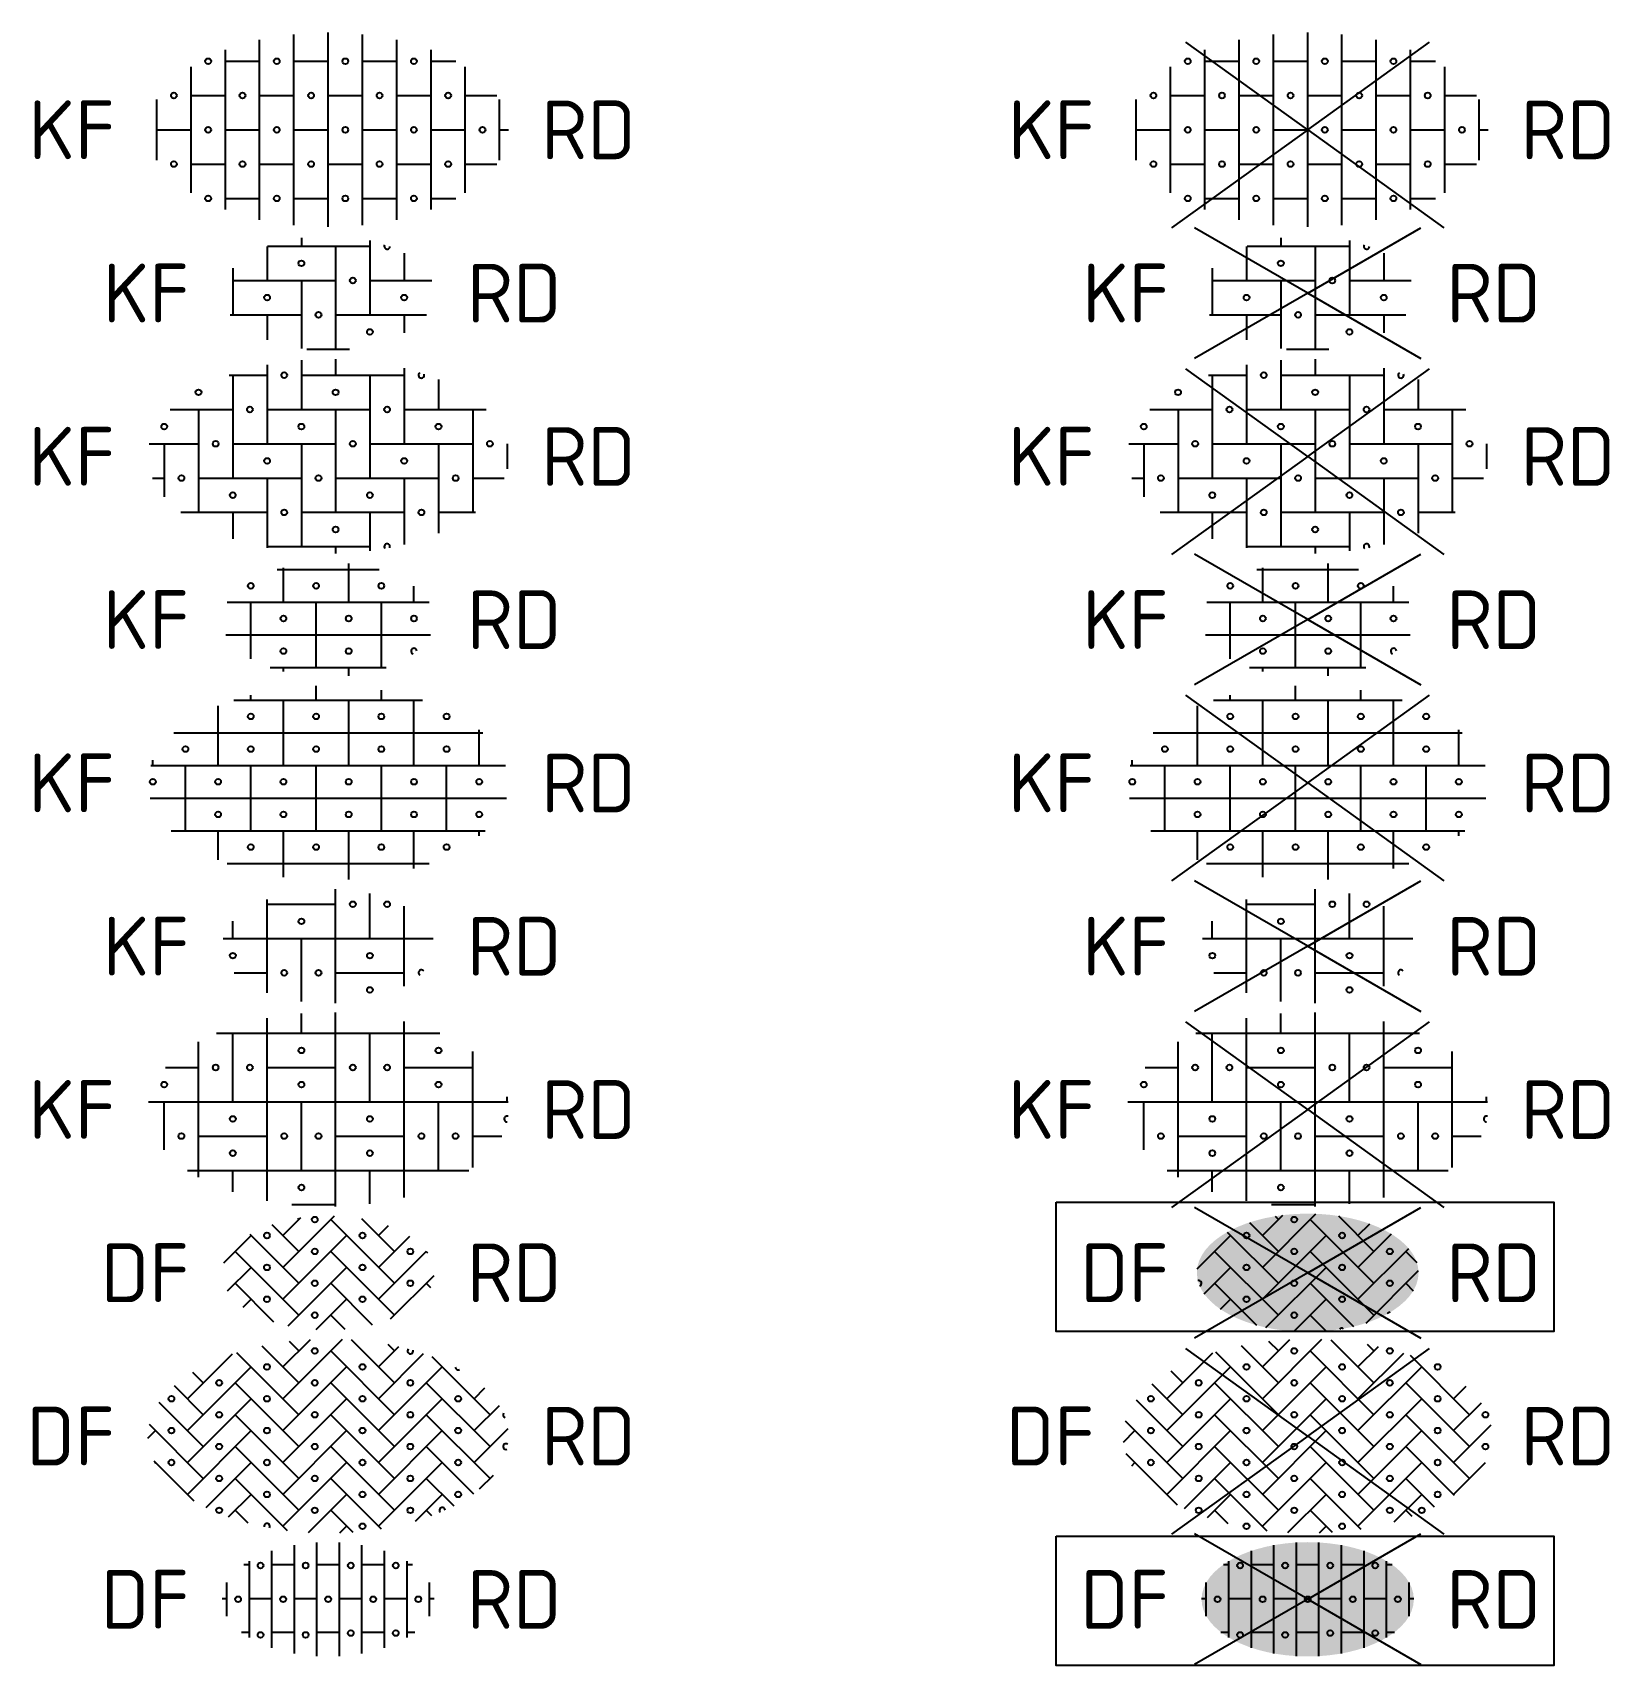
# Model space of a CAD drawing. Header units: metres. Extents: x -77 to 448, y 4806 to 5239.
# Drawn here: x -36.61 to -26.95, y 5019.59 to 5029.59 of the extents above; entities that cross this region are included whole.
import ezdxf
from ezdxf.enums import TextEntityAlignment as Align

# ---------------------------------------------------------------- set-up
doc = ezdxf.new("R2010")
doc.units = ezdxf.units.M
doc.layers.add('V-WE-VH-OPENVERHARDING_STRAATBAKSTEEN-S', color=90, linetype='Continuous', lineweight=25)
doc.styles.add('NLCS-ISO', font='NLCS-ISO.ttf')

# ---------------------------------------------------------------- blocks, each defined once
blk = doc.blocks.new('SVH-SBS_DIKFORMAAT_HALFST_KL-SO')
for p, q in [((-1.035, -1.659), (-1.035, 1.659)), ((-0.345, -1.74), (-0.345, 1.74)), ((0.345, -1.74), (0.345, 1.74)), ((1.035, -1.659), (1.035, 1.659)), ((-2.582, 1.063), (-2.415, 1.063)), ((-2.415, -1.171), (-2.415, 1.171)), ((-1.725, -1.483), (-1.725, 1.483)), ((-1.725, 1.063), (-1.035, 1.063)), ((-0.345, 1.063), (0.345, 1.063)), ((1.035, 1.063), (1.725, 1.063)), ((1.725, -1.483), (1.725, 1.483)), ((2.415, -1.171), (2.415, 1.171)), ((2.415, 1.063), (2.582, 1.063)), ((-3.105, -0.517), (-3.105, 0.517)), ((3.105, -0.517), (3.105, 0.517)), ((-3.25, 0.028), (-3.105, 0.028)), ((-2.415, 0.028), (-1.725, 0.028)), ((-1.035, 0.028), (-0.345, 0.028)), ((0.345, 0.028), (1.035, 0.028)), ((1.725, 0.028), (2.415, 0.028)), ((3.105, 0.028), (3.25, 0.028)), ((-2.658, -1.007), (-2.415, -1.007)), ((-1.725, -1.007), (-1.035, -1.007)), ((-0.345, -1.007), (0.345, -1.007)), ((1.035, -1.007), (1.725, -1.007)), ((2.415, -1.007), (2.658, -1.007))]:
    blk.add_line(p, q)
for centre in [(-2.07, 1.035), (-0.69, 1.035), (0.69, 1.035), (2.07, 1.035), (-2.76, 0), (-1.38, 0), (0, 0), (1.38, 0), (2.76, 0), (0.69, -1.035), (2.07, -1.035), (-2.07, -1.091), (-0.69, -1.091)]:
    blk.add_circle(centre, 0.0881)
at = {"style": 'NLCS-ISO'}
blk.add_attdef('FORMAAT', text='', height=1.8, dxfattribs=at).set_placement((-4.25, 0), align=Align.MIDDLE_RIGHT)
blk.add_attdef('KLEUR', text='', height=1.8, dxfattribs=at).set_placement((4.25, 0), align=Align.MIDDLE_LEFT)
at = {"style": 'NLCS-ISO', "flags": 1}
blk.add_attdef('FUNCTIE', text='', height=1.8, dxfattribs=at).set_placement((0, -2.75), align=Align.TOP_CENTER)
blk = doc.blocks.new('SVH-SBS_DIKFORMAAT_KEPER-SO')
for p, q in [((-4.314, 1.141), (-2.935, 2.521)), ((-2.808, 2.562), (-0.899, 0.653)), ((-2.036, 2.766), (-0.899, 1.629)), ((-1.387, 1.141), (0.438, 2.966)), ((-1.387, 2.117), (-0.543, 2.961)), ((-1.199, 2.904), (-0.899, 2.605)), ((0.077, 2.605), (2.028, 0.653)), ((0.706, 2.951), (2.028, 1.629)), ((1.54, 2.117), (2.162, 2.738)), ((1.54, 1.141), (2.924, 2.524)), ((1.825, 2.808), (2.028, 2.605)), ((-4.314, 0.165), (-2.363, 2.117)), ((-1.387, 0.165), (0.565, 2.117)), ((1.54, 0.165), (3.492, 2.117)), ((3.173, 2.435), (4.956, 0.653)), ((-4.72, 1.546), (-3.827, 0.653)), ((-4.157, 1.959), (-3.827, 1.629)), ((-2.851, 1.629), (-0.899, -0.323)), ((0.077, 1.629), (2.028, -0.323)), ((3.004, 1.629), (4.956, -0.323)), ((-5.182, 1.032), (-3.827, -0.323)), ((-4.314, -0.811), (-2.363, 1.141)), ((-1.387, -0.811), (0.565, 1.141)), ((1.54, -0.811), (3.492, 1.141)), ((4.468, 1.141), (4.8, 1.473)), ((-2.851, 0.653), (-0.899, -1.299)), ((0.077, 0.653), (2.028, -1.299)), ((3.004, 0.653), (4.956, -1.299)), ((4.468, 0.165), (5.242, 0.939)), ((-5.524, -0.068), (-5.29, 0.165)), ((-5.485, 0.359), (-3.827, -1.299)), ((-4.314, -1.787), (-2.363, 0.165)), ((-1.387, -1.787), (0.565, 0.165)), ((1.54, -1.787), (3.492, 0.165)), ((4.468, -0.811), (5.508, 0.23)), ((-2.851, -0.323), (-0.899, -2.275)), ((0.077, -0.323), (2.028, -2.275)), ((3.004, -0.323), (4.447, -1.766)), ((-5.342, -0.759), (-4.117, -1.984)), ((-5.307, -0.828), (-5.29, -0.811)), ((-3.741, -2.189), (-2.363, -0.811)), ((-1.387, -2.762), (0.565, -0.811)), ((1.54, -2.762), (3.492, -0.811)), ((-2.851, -1.299), (-1.252, -2.898)), ((0.077, -1.299), (1.622, -2.844)), ((3.004, -1.299), (3.843, -2.137)), ((4.636, -1.618), (5.061, -1.194)), ((-3.055, -2.479), (-2.363, -1.787)), ((-0.606, -2.957), (0.565, -1.787)), ((2.676, -2.603), (3.492, -1.787)), ((-2.851, -2.275), (-2.462, -2.663)), ((0.077, -2.275), (0.75, -2.947)), ((3.004, -2.275), (3.167, -2.438)), ((0.358, -2.969), (0.565, -2.762))]:
    blk.add_line(p, q)
for centre in [(-0.411, 2.605), (-1.875, 2.117), (1.052, 2.117), (1.052, 2.117), (-3.339, 1.629), (-0.411, 1.629), (2.516, 1.629), (-4.802, 1.141), (-1.875, 1.141), (1.052, 1.141), (1.052, 1.141), (3.98, 1.141), (-3.339, 0.653), (-0.411, 0.653), (2.516, 0.653), (-4.802, 0.165), (-1.875, 0.165), (1.052, 0.165), (3.98, 0.165), (-3.339, -0.323), (-0.411, -0.323), (2.516, -0.323), (-4.802, -0.811), (-1.875, -0.811), (1.052, -0.811), (3.98, -0.811), (-3.339, -1.299), (-0.411, -1.299), (2.516, -1.299), (-1.875, -1.787), (1.052, -1.787), (3.98, -1.787), (-3.339, -2.275), (-0.411, -2.275), (2.516, -2.275), (1.052, -2.762)]:
    blk.add_circle(centre, 0.0881)
for centre, start, end in [((2.516, 2.605), 135.9864, 13.0433), ((3.98, 2.117), 183.2602, 298.872), ((5.444, 0.653), 147.1678, 256.9384), ((5.444, -0.323), 46.7286, 289.6844), ((3.492, -2.275), 5.4868, 222.1696), ((-1.875, -2.762), 325.5548, 192.3693)]:
    blk.add_arc(centre, 0.0881, start, end)
at = {"style": 'NLCS-ISO'}
blk.add_attdef('FORMAAT', text='', height=1.8, dxfattribs=at).set_placement((-6.525, 0), align=Align.MIDDLE_RIGHT)
blk.add_attdef('KLEUR', text='', height=1.8, dxfattribs=at).set_placement((6.525, 0), align=Align.MIDDLE_LEFT)
at = {"style": 'NLCS-ISO', "flags": 1}
blk.add_attdef('FUNCTIE', text='', height=1.8, dxfattribs=at).set_placement((0, -3.975), align=Align.TOP_CENTER)
blk = doc.blocks.new('SVH-SBS_DIKFORMAAT_KEPER_KL-SO')
for p, q in [((-1.387, 0.165), (0.195, 1.747)), ((-1.387, 1.141), (-0.837, 1.691)), ((-0.945, 1.674), (-0.899, 1.629)), ((0.077, 1.629), (2.028, -0.323)), ((1.02, 1.662), (2.028, 0.653)), ((-3.201, 0.303), (-2.363, 1.141)), ((-2.401, 1.179), (-0.899, -0.323)), ((-1.728, 1.482), (-0.899, 0.653)), ((-1.387, -0.811), (0.565, 1.141)), ((1.54, 1.141), (1.842, 1.442)), ((1.54, 0.165), (2.496, 1.121)), ((-2.851, 0.653), (-0.899, -1.299)), ((0.077, 0.653), (2.028, -1.299)), ((1.54, -0.811), (3.011, 0.659)), ((3.004, 0.653), (3.044, 0.613)), ((-3.082, -0.555), (-2.363, 0.165)), ((-1.222, -1.622), (0.565, 0.165)), ((-2.851, -0.323), (-1.673, -1.5)), ((0.077, -0.323), (1.347, -1.593)), ((1.912, -1.415), (3.247, -0.08)), ((3.004, -0.323), (3.138, -0.456)), ((-2.601, -1.049), (-2.363, -0.811)), ((-0.364, -1.739), (0.565, -0.811)), ((0.077, -1.299), (0.507, -1.729))]:
    blk.add_line(p, q)
for centre in [(-0.411, 1.629), (-1.875, 1.141), (1.052, 1.141), (1.052, 1.141), (-0.411, 0.653), (2.516, 0.653), (-1.875, 0.165), (1.052, 0.165), (-0.411, -0.323), (2.516, -0.323), (-1.875, -0.811), (1.052, -0.811), (-0.411, -1.299)]:
    blk.add_circle(centre, 0.0881)
at = {"style": 'NLCS-ISO'}
blk.add_attdef('FORMAAT', text='', height=1.8, dxfattribs=at).set_placement((-4.25, 0), align=Align.MIDDLE_RIGHT)
blk.add_attdef('KLEUR', text='', height=1.8, dxfattribs=at).set_placement((4.25, 0), align=Align.MIDDLE_LEFT)
at = {"style": 'NLCS-ISO', "flags": 1}
blk.add_attdef('FUNCTIE', text='', height=1.8, dxfattribs=at).set_placement((0, -2.75), align=Align.TOP_CENTER)
blk = doc.blocks.new('SVH-SBS_KEIFORMAAT_BLOK-SO')
for p, q in [((-1.872, -2.799), (-1.872, 2.799)), ((-0.822, 2.336), (-0.822, 2.942)), ((0.228, -2.972), (0.228, 2.972)), ((2.328, -2.698), (2.328, 2.698)), ((-3.972, -2.068), (-3.972, 2.068)), ((-3.422, 2.336), (3.422, 2.336)), ((-2.922, 0.236), (-2.922, 2.336)), ((1.278, 0.236), (1.278, 2.336)), ((3.378, 2.336), (3.378, 2.354)), ((4.428, -1.779), (4.428, 1.779)), ((-4.983, 1.286), (-3.972, 1.286)), ((-1.872, 1.286), (0.228, 1.286)), ((2.328, 1.286), (4.428, 1.286)), ((-5.508, 0.236), (5.508, 0.236)), ((-5.022, -1.241), (-5.022, 0.236)), ((-0.822, -1.864), (-0.822, 0.236)), ((3.378, -1.864), (3.378, 0.236)), ((5.478, 0.236), (5.478, 0.386)), ((-3.972, -0.814), (-1.872, -0.814)), ((0.228, -0.814), (2.328, -0.814)), ((4.428, -0.814), (5.314, -0.814)), ((-4.305, -1.864), (4.305, -1.864)), ((-2.922, -2.525), (-2.922, -1.864)), ((1.278, -2.894), (1.278, -1.864)), ((-1.109, -2.914), (0.228, -2.914))]:
    blk.add_line(p, q)
for centre in [(-0.821, 1.81), (3.379, 1.81), (-3.446, 1.285), (-2.397, 1.285), (0.754, 1.285), (1.803, 1.285), (-5.021, 0.761), (-0.821, 0.761), (3.379, 0.761), (-2.921, -0.29), (1.279, -0.29), (-4.497, -0.815), (-1.346, -0.815), (-0.297, -0.815), (2.854, -0.815), (3.903, -0.815), (-2.921, -1.339), (1.279, -1.339), (-0.821, -2.39)]:
    blk.add_circle(centre, 0.0881)
blk.add_arc((5.479, -0.29), 0.0881, 68.5292, 270.6534)
at = {"style": 'NLCS-ISO'}
blk.add_attdef('FORMAAT', text='', height=1.8, dxfattribs=at).set_placement((-6.525, 0), align=Align.MIDDLE_RIGHT)
blk.add_attdef('KLEUR', text='', height=1.8, dxfattribs=at).set_placement((6.525, 0), align=Align.MIDDLE_LEFT)
at = {"style": 'NLCS-ISO', "flags": 1}
blk.add_attdef('FUNCTIE', text='', height=1.8, dxfattribs=at).set_placement((0, -3.975), align=Align.TOP_CENTER)
blk = doc.blocks.new('SVH-SBS_KEIFORMAAT_BLOK_KL-SO')
for p, q in [((0.228, -1.746), (0.228, 1.746)), ((1.278, 0.236), (1.278, 1.609)), ((-1.872, -1.431), (-1.872, 1.431)), ((-1.872, 1.286), (0.228, 1.286)), ((2.328, -1.221), (2.328, 1.221)), ((-2.922, 0.236), (-2.922, 0.767)), ((-3.22, 0.236), (3.22, 0.236)), ((-0.822, -1.693), (-0.822, 0.236)), ((-2.877, -0.814), (-1.872, -0.814)), ((0.228, -0.814), (2.328, -0.814))]:
    blk.add_line(p, q)
for centre in [(0.754, 1.285), (1.803, 1.285), (-0.821, 0.761), (-2.921, -0.29), (1.279, -0.29), (-1.346, -0.815), (-0.297, -0.815), (1.279, -1.339)]:
    blk.add_circle(centre, 0.0881)
blk.add_arc((2.854, -0.815), 0.0881, 36.0667, 234.3254)
at = {"style": 'NLCS-ISO'}
blk.add_attdef('FORMAAT', text='', height=1.8, dxfattribs=at).set_placement((-4.25, 0), align=Align.MIDDLE_RIGHT)
blk.add_attdef('KLEUR', text='', height=1.8, dxfattribs=at).set_placement((4.25, 0), align=Align.MIDDLE_LEFT)
at = {"style": 'NLCS-ISO', "flags": 1}
blk.add_attdef('FUNCTIE', text='', height=1.8, dxfattribs=at).set_placement((0, -2.75), align=Align.TOP_CENTER)
blk = doc.blocks.new('SVH-SBS_KEIFORMAAT_DUBBEL-SO')
for p, q in [((-2.89, 2.536), (2.89, 2.536)), ((-2.372, 2.536), (-2.372, 2.687)), ((-1.372, 0.536), (-1.372, 2.536)), ((-0.372, 2.536), (-0.372, 2.968)), ((0.628, 0.536), (0.628, 2.536)), ((1.628, 2.536), (1.628, 2.843)), ((2.628, 0.536), (2.628, 2.536)), ((-3.372, 0.536), (-3.372, 2.357)), ((-4.732, 1.536), (4.732, 1.536)), ((4.628, 0.536), (4.628, 1.625)), ((-5.435, 0.536), (5.435, 0.536)), ((-5.372, 0.536), (-5.372, 0.696)), ((-4.372, -1.464), (-4.372, 0.536)), ((-2.372, -1.464), (-2.372, 0.536)), ((-0.372, -1.464), (-0.372, 0.536)), ((1.628, -1.464), (1.628, 0.536)), ((3.628, -1.464), (3.628, 0.536)), ((-5.457, -0.464), (5.457, -0.464)), ((-4.809, -1.464), (4.809, -1.464)), ((-3.372, -2.357), (-3.372, -1.464)), ((-1.372, -2.882), (-1.372, -1.464)), ((0.628, -2.956), (0.628, -1.464)), ((2.628, -2.617), (2.628, -1.464)), ((4.628, -1.625), (4.628, -1.464)), ((-3.095, -2.464), (3.095, -2.464))]:
    blk.add_line(p, q)
for centre in [(-2.372, 2.036), (-0.372, 2.036), (1.628, 2.036), (3.628, 2.036), (-4.372, 1.036), (-2.372, 1.036), (-0.372, 1.036), (1.628, 1.036), (3.628, 1.036), (-5.372, 0.036), (-3.372, 0.036), (-1.372, 0.036), (0.628, 0.036), (2.628, 0.036), (4.628, 0.036), (-3.372, -0.964), (-1.372, -0.964), (0.628, -0.964), (2.628, -0.964), (4.628, -0.964), (-2.372, -1.964), (-0.372, -1.964), (1.628, -1.964), (3.628, -1.964)]:
    blk.add_circle(centre, 0.0881)
at = {"style": 'NLCS-ISO'}
blk.add_attdef('FORMAAT', text='', height=1.8, dxfattribs=at).set_placement((-6.525, 0), align=Align.MIDDLE_RIGHT)
blk.add_attdef('KLEUR', text='', height=1.8, dxfattribs=at).set_placement((6.525, 0), align=Align.MIDDLE_LEFT)
at = {"style": 'NLCS-ISO', "flags": 1}
blk.add_attdef('FUNCTIE', text='', height=1.8, dxfattribs=at).set_placement((0, -3.975), align=Align.TOP_CENTER)
blk = doc.blocks.new('SVH-SBS_KEIFORMAAT_DUBBEL_KL-SO')
for p, q in [((-1.559, 1.536), (1.559, 1.536)), ((-1.372, 0.536), (-1.372, 1.587)), ((0.628, 0.536), (0.628, 1.717)), ((2.628, 0.536), (2.628, 1.029)), ((-3.094, 0.536), (3.094, 0.536)), ((-2.372, -1.197), (-2.372, 0.536)), ((-0.372, -1.464), (-0.372, 0.536)), ((1.628, -1.464), (1.628, 0.536)), ((-3.133, -0.464), (3.133, -0.464)), ((-1.779, -1.464), (1.779, -1.464)), ((-1.372, -1.587), (-1.372, -1.464)), ((0.628, -1.717), (0.628, -1.464))]:
    blk.add_line(p, q)
for centre in [(-2.372, 1.036), (-0.372, 1.036), (1.628, 1.036), (-1.372, 0.036), (0.628, 0.036), (2.628, 0.036), (-1.372, -0.964), (0.628, -0.964)]:
    blk.add_circle(centre, 0.0881)
blk.add_arc((2.628, -0.964), 0.0881, 2.4222, 252.5871)
at = {"style": 'NLCS-ISO'}
blk.add_attdef('FORMAAT', text='', height=1.8, dxfattribs=at).set_placement((-4.25, 0), align=Align.MIDDLE_RIGHT)
blk.add_attdef('KLEUR', text='', height=1.8, dxfattribs=at).set_placement((4.25, 0), align=Align.MIDDLE_LEFT)
at = {"style": 'NLCS-ISO', "flags": 1}
blk.add_attdef('FUNCTIE', text='', height=1.8, dxfattribs=at).set_placement((0, -2.75), align=Align.TOP_CENTER)
blk = doc.blocks.new('SVH-SBS_KEIFORMAAT_ELLEBOOG-SO')
for p, q in [((-1.872, 2.799), (-1.872, 0.386)), ((-0.822, 2.942), (-0.822, 1.436)), ((0.228, 2.972), (0.228, 2.486)), ((2.328, 2.698), (2.328, 0.386)), ((-3.036, 2.486), (-1.872, 2.486)), ((-2.922, 2.486), (-2.922, -0.664)), ((-0.822, 2.486), (2.328, 2.486)), ((1.278, 2.486), (1.278, -0.664)), ((3.378, 2.354), (3.378, 1.436)), ((-4.839, 1.436), (-2.922, 1.436)), ((-3.972, 1.436), (-3.972, -1.714)), ((-1.872, 1.436), (1.278, 1.436)), ((0.228, 1.436), (0.228, -1.714)), ((2.328, 1.436), (4.839, 1.436)), ((4.428, 1.436), (4.428, -1.714)), ((-5.478, 0.386), (-3.972, 0.386)), ((-5.022, 0.386), (-5.022, -1.241)), ((-2.922, 0.386), (0.228, 0.386)), ((-0.822, 0.386), (-0.822, -2.764)), ((1.278, 0.386), (4.428, 0.386)), ((3.378, 0.386), (3.378, -2.354)), ((5.478, 0.386), (5.478, 0.386)), ((5.478, 0.386), (5.478, -0.386)), ((-5.385, -0.664), (-5.022, -0.664)), ((-3.972, -0.664), (-0.822, -0.664)), ((-1.872, -0.664), (-1.872, -2.799)), ((0.228, -0.664), (3.378, -0.664)), ((2.328, -0.664), (2.328, -2.698)), ((4.428, -0.664), (5.385, -0.664)), ((-4.515, -1.714), (-1.872, -1.714)), ((-2.922, -1.714), (-2.922, -2.525)), ((-0.822, -1.714), (2.328, -1.714)), ((1.278, -1.714), (1.278, -2.894)), ((3.378, -1.714), (4.515, -1.714)), ((-1.872, -2.764), (1.278, -2.764)), ((0.228, -2.764), (0.228, -2.972))]:
    blk.add_line(p, q)
for centre in [(-1.346, 2.485), (-3.972, 1.961), (0.228, 1.961), (-2.396, 1.435), (1.804, 1.435), (-5.022, 0.911), (-0.822, 0.911), (3.378, 0.911), (-3.446, 0.385), (0.754, 0.385), (4.954, 0.385), (-1.872, -0.139), (2.328, -0.139), (-4.496, -0.665), (-0.296, -0.665), (3.904, -0.665), (-2.922, -1.189), (1.278, -1.189), (-1.346, -1.715), (2.854, -1.715), (0.228, -2.239)]:
    blk.add_circle(centre, 0.0881)
for centre, start, end in [((2.854, 2.485), 119.9604, 23.7526), ((1.804, -2.765), 339.0303, 222.1511)]:
    blk.add_arc(centre, 0.0881, start, end)
at = {"style": 'NLCS-ISO'}
blk.add_attdef('FORMAAT', text='', height=1.8, dxfattribs=at).set_placement((-6.525, 0), align=Align.MIDDLE_RIGHT)
blk.add_attdef('KLEUR', text='', height=1.8, dxfattribs=at).set_placement((6.525, 0), align=Align.MIDDLE_LEFT)
at = {"style": 'NLCS-ISO', "flags": 1}
blk.add_attdef('FUNCTIE', text='', height=1.8, dxfattribs=at).set_placement((0, -3.975), align=Align.TOP_CENTER)
blk = doc.blocks.new('SVH-SBS_KEIFORMAAT_ELLEBOOG_KL-SO')
for p, q in [((-0.822, 1.693), (-0.822, 1.436)), ((1.278, 1.609), (1.278, -0.664)), ((-1.872, 1.431), (-1.872, 0.386)), ((-1.859, 1.436), (1.278, 1.436)), ((0.228, 1.436), (0.228, -1.714)), ((2.328, 1.221), (2.328, 0.386)), ((-2.922, 0.767), (-2.922, -0.664)), ((-2.922, 0.386), (0.228, 0.386)), ((-0.822, 0.386), (-0.822, -1.693)), ((1.278, 0.386), (3.17, 0.386)), ((-3.007, -0.664), (-0.822, -0.664)), ((-1.872, -0.664), (-1.872, -1.431)), ((0.228, -0.664), (3.007, -0.664)), ((2.328, -0.664), (2.328, -1.221)), ((-0.652, -1.714), (0.652, -1.714))]:
    blk.add_line(p, q)
for centre in [(-0.822, 0.911), (0.754, 0.385), (-1.872, -0.139), (2.328, -0.139), (-0.296, -0.665), (1.278, -1.189)]:
    blk.add_circle(centre, 0.0881)
blk.add_arc((1.804, 1.435), 0.0881, 148.0761, 352.1963)
at = {"style": 'NLCS-ISO'}
blk.add_attdef('FORMAAT', text='', height=1.8, dxfattribs=at).set_placement((-4.25, 0), align=Align.MIDDLE_RIGHT)
blk.add_attdef('KLEUR', text='', height=1.8, dxfattribs=at).set_placement((4.25, 0), align=Align.MIDDLE_LEFT)
at = {"style": 'NLCS-ISO', "flags": 1}
blk.add_attdef('FUNCTIE', text='', height=1.8, dxfattribs=at).set_placement((0, -2.75), align=Align.TOP_CENTER)
blk = doc.blocks.new('SVH-SBS_KEIFORMAAT_HALFST-SO')
for p, q in [((-2.1, -2.752), (-2.1, 2.752)), ((-1.05, -2.921), (-1.05, 2.921)), ((0, -2.975), (0, 2.975)), ((1.05, -2.921), (1.05, 2.921)), ((2.1, -2.752), (2.1, 2.752)), ((-3.15, -2.444), (-3.15, 2.444)), ((-3.15, 2.1), (-2.1, 2.1)), ((-1.05, 2.1), (0, 2.1)), ((1.05, 2.1), (2.1, 2.1)), ((3.15, -2.444), (3.15, 2.444)), ((3.15, 2.1), (3.914, 2.1)), ((-4.2, -1.933), (-4.2, 1.933)), ((4.2, -1.933), (4.2, 1.933)), ((-4.2, 1.05), (-3.15, 1.05)), ((-2.1, 1.05), (-1.05, 1.05)), ((0, 1.05), (1.05, 1.05)), ((2.1, 1.05), (3.15, 1.05)), ((4.2, 1.05), (5.169, 1.05)), ((-5.25, -0.927), (-5.25, 0.927)), ((5.25, -0.927), (5.25, 0.927)), ((-5.25, 0), (-4.2, 0)), ((-3.15, 0), (-2.1, 0)), ((-1.05, 0), (0, 0)), ((1.05, 0), (2.1, 0)), ((3.15, 0), (4.2, 0)), ((5.25, 0), (5.525, 0)), ((-4.2, -1.05), (-3.15, -1.05)), ((-2.1, -1.05), (-1.05, -1.05)), ((0, -1.05), (1.05, -1.05)), ((2.1, -1.05), (3.15, -1.05)), ((4.2, -1.05), (5.169, -1.05)), ((-3.15, -2.1), (-2.1, -2.1)), ((-1.05, -2.1), (0, -2.1)), ((1.05, -2.1), (2.1, -2.1)), ((3.15, -2.1), (3.914, -2.1))]:
    blk.add_line(p, q)
for centre in [(-3.675, 2.1), (-1.575, 2.1), (0.525, 2.1), (2.625, 2.1), (-4.725, 1.05), (-2.625, 1.05), (-0.525, 1.05), (1.575, 1.05), (3.675, 1.05), (-3.675, 0), (-1.575, 0), (0.525, 0), (2.625, 0), (4.725, 0), (-4.725, -1.05), (-2.625, -1.05), (-0.525, -1.05), (1.575, -1.05), (3.675, -1.05), (-3.675, -2.1), (-1.575, -2.1), (0.525, -2.1), (2.625, -2.1)]:
    blk.add_circle(centre, 0.0881)
at = {"style": 'NLCS-ISO'}
blk.add_attdef('FORMAAT', text='', height=1.8, dxfattribs=at).set_placement((-6.525, 0), align=Align.MIDDLE_RIGHT)
blk.add_attdef('KLEUR', text='', height=1.8, dxfattribs=at).set_placement((6.525, 0), align=Align.MIDDLE_LEFT)
at = {"style": 'NLCS-ISO', "flags": 1}
blk.add_attdef('FUNCTIE', text='', height=1.8, dxfattribs=at).set_placement((0, -3.975), align=Align.TOP_CENTER)
blk = doc.blocks.new('V-SVH-SBS_DIKFORMAAT_HALFST_KL-SO')
h = blk.add_hatch(color=254)
edge = h.paths.add_edge_path()
edge.add_ellipse((0, 0), major_axis=(3.25, 0), ratio=0.538462, start_angle=0, end_angle=360)
for p, q in [((0, 0), (-3.464, 2)), ((0, 0), (3.464, 2)), ((-1.035, -1.659), (-1.035, 1.659)), ((-0.345, -1.74), (-0.345, 1.74)), ((0.345, -1.74), (0.345, 1.74)), ((1.035, -1.659), (1.035, 1.659)), ((-2.582, 1.063), (-2.415, 1.063)), ((-2.415, -1.171), (-2.415, 1.171)), ((-1.725, -1.483), (-1.725, 1.483)), ((-1.725, 1.063), (-1.035, 1.063)), ((-0.345, 1.063), (0.345, 1.063)), ((1.035, 1.063), (1.725, 1.063)), ((1.725, -1.483), (1.725, 1.483)), ((2.415, -1.171), (2.415, 1.171)), ((2.415, 1.063), (2.582, 1.063)), ((-3.105, -0.517), (-3.105, 0.517)), ((3.105, -0.517), (3.105, 0.517)), ((0, 0), (-3.464, -2)), ((-3.25, 0.028), (-3.105, 0.028)), ((-2.415, 0.028), (-1.725, 0.028)), ((-1.035, 0.028), (-0.345, 0.028)), ((0, 0), (3.464, -2)), ((0.345, 0.028), (1.035, 0.028)), ((1.725, 0.028), (2.415, 0.028)), ((3.105, 0.028), (3.25, 0.028)), ((-2.658, -1.007), (-2.415, -1.007)), ((-1.725, -1.007), (-1.035, -1.007)), ((-0.345, -1.007), (0.345, -1.007)), ((1.035, -1.007), (1.725, -1.007)), ((2.415, -1.007), (2.658, -1.007))]:
    blk.add_line(p, q)
for centre in [(-2.07, 1.035), (-0.69, 1.035), (0.69, 1.035), (2.07, 1.035), (-2.76, 0), (-1.38, 0), (0, 0), (1.38, 0), (2.76, 0), (0.69, -1.035), (2.07, -1.035), (-2.07, -1.091), (-0.69, -1.091)]:
    blk.add_circle(centre, 0.0881)
at = {"style": 'NLCS-ISO'}
blk.add_attdef('FORMAAT', text='', height=1.8, dxfattribs=at).set_placement((-4.25, 0), align=Align.MIDDLE_RIGHT)
blk.add_attdef('KLEUR', text='', height=1.8, dxfattribs=at).set_placement((4.25, 0), align=Align.MIDDLE_LEFT)
at = {"style": 'NLCS-ISO', "flags": 1}
blk.add_attdef('FUNCTIE', text='', height=1.8, dxfattribs=at).set_placement((0, -2.75), align=Align.TOP_CENTER)
blk = doc.blocks.new('V-SVH-SBS_DIKFORMAAT_KEPER-SO')
for p, q in [((-4.314, 1.141), (-2.904, 2.552)), ((0, 0), (-3.728, 2.684)), ((-2.823, 2.577), (-0.899, 0.653)), ((-2.043, 2.772), (-0.899, 1.629)), ((-1.387, 1.141), (0.436, 2.964)), ((-1.387, 2.117), (-0.545, 2.959)), ((-1.2, 2.905), (-0.899, 2.605)), ((0, 0), (3.728, 2.684)), ((0.077, 2.605), (2.028, 0.653)), ((0.707, 2.95), (2.028, 1.629)), ((1.54, 2.117), (2.169, 2.746)), ((1.54, 1.141), (2.94, 2.54)), ((1.817, 2.815), (2.028, 2.605)), ((-4.314, 0.165), (-2.363, 2.117)), ((-1.387, 0.165), (0.565, 2.117)), ((1.54, 0.165), (3.492, 2.117)), ((3.133, 2.475), (4.956, 0.653)), ((-4.771, 1.598), (-3.827, 0.653)), ((-4.194, 1.996), (-3.827, 1.629)), ((-2.851, 1.629), (-0.899, -0.323)), ((0.077, 1.629), (2.028, -0.323)), ((3.004, 1.629), (4.956, -0.323)), ((4.468, 1.141), (4.854, 1.527)), ((-5.254, 1.104), (-3.827, -0.323)), ((-4.314, -0.811), (-2.363, 1.141)), ((-1.387, -0.811), (0.565, 1.141)), ((1.54, -0.811), (3.492, 1.141)), ((4.468, 0.165), (5.318, 1.015)), ((-2.851, 0.653), (-0.899, -1.299)), ((0.077, 0.653), (2.028, -1.299)), ((3.004, 0.653), (4.956, -1.299)), ((-5.646, -0.191), (-5.29, 0.165)), ((-5.589, 0.464), (-3.827, -1.299)), ((-4.314, -1.787), (-2.363, 0.165)), ((0, 0), (-4.172, -3.003)), ((-1.387, -1.787), (0.565, 0.165)), ((1.54, -1.787), (3.492, 0.165)), ((4.468, -0.811), (5.621, 0.342)), ((-2.851, -0.323), (-0.899, -2.275)), ((0, 0), (4.172, -3.003)), ((0.077, -0.323), (2.028, -2.275)), ((3.004, -0.323), (4.49, -1.809)), ((-5.566, -0.535), (-3.997, -2.104)), ((-5.388, -0.908), (-5.29, -0.811)), ((-3.769, -2.217), (-2.363, -0.811)), ((-1.387, -2.762), (0.565, -0.811)), ((1.54, -2.762), (3.492, -0.811)), ((4.468, -1.787), (5.444, -0.811)), ((-2.851, -1.299), (-1.25, -2.899)), ((0.077, -1.299), (1.626, -2.848)), ((3.004, -1.299), (3.873, -2.167)), ((-3.073, -2.496), (-2.363, -1.787)), ((-0.605, -2.956), (0.565, -1.787)), ((2.653, -2.626), (3.492, -1.787)), ((-2.851, -2.275), (-2.444, -2.681)), ((0.077, -2.275), (0.749, -2.947)), ((3.004, -2.275), (3.186, -2.457)), ((0.36, -2.967), (0.565, -2.762))]:
    blk.add_line(p, q)
for centre in [(-0.411, 2.605), (2.516, 2.605), (-1.875, 2.117), (1.052, 2.117), (1.052, 2.117), (3.98, 2.117), (-3.339, 1.629), (-0.411, 1.629), (2.516, 1.629), (-4.802, 1.141), (-1.875, 1.141), (1.052, 1.141), (1.052, 1.141), (3.98, 1.141), (-3.339, 0.653), (-0.411, 0.653), (2.516, 0.653), (5.444, 0.653), (-4.802, 0.165), (-1.875, 0.165), (1.052, 0.165), (3.98, 0.165), (-3.339, -0.323), (-0.411, -0.323), (2.516, -0.323), (5.444, -0.323), (-4.802, -0.811), (-1.875, -0.811), (1.052, -0.811), (3.98, -0.811), (-3.339, -1.299), (-0.411, -1.299), (2.516, -1.299), (-1.875, -1.787), (1.052, -1.787), (3.98, -1.787), (-3.339, -2.275), (-0.411, -2.275), (2.516, -2.275), (3.492, -2.275), (-1.875, -2.762), (1.052, -2.762)]:
    blk.add_circle(centre, 0.0881)
at = {"style": 'NLCS-ISO'}
blk.add_attdef('FORMAAT', text='', height=1.8, dxfattribs=at).set_placement((-6.525, 0), align=Align.MIDDLE_RIGHT)
blk.add_attdef('KLEUR', text='', height=1.8, dxfattribs=at).set_placement((6.525, 0), align=Align.MIDDLE_LEFT)
at = {"style": 'NLCS-ISO', "flags": 1}
blk.add_attdef('FUNCTIE', text='', height=1.8, dxfattribs=at).set_placement((0.116, -3.75), align=Align.TOP_CENTER)
blk = doc.blocks.new('V-SVH-SBS_DIKFORMAAT_KEPER_KL-SO')
h = blk.add_hatch(color=254)
edge = h.paths.add_edge_path()
edge.add_ellipse((0, 0), major_axis=(3.395, 0), ratio=0.533267, start_angle=0, end_angle=360)
for p, q in [((0, 0), (-3.464, 2)), ((0, 0), (3.464, 2)), ((-1.786, 1.54), (-0.899, 0.653)), ((-1.387, 0.165), (0.253, 1.805)), ((-1.387, 1.141), (-0.764, 1.764)), ((-1, 1.73), (-0.899, 1.629)), ((0.077, 1.629), (2.028, -0.323)), ((0.942, 1.739), (2.028, 0.653)), ((1.54, 1.141), (1.9, 1.5)), ((-3.388, 0.116), (-2.363, 1.141)), ((-2.466, 1.244), (-0.899, -0.323)), ((-1.387, -0.811), (0.565, 1.141)), ((1.54, 0.165), (2.563, 1.187)), ((-2.851, 0.653), (-0.899, -1.299)), ((0.077, 0.653), (2.028, -1.299)), ((1.54, -0.811), (3.095, 0.744)), ((3.004, 0.653), (3.344, 0.313)), ((0, 0), (-3.464, -2)), ((-3.172, -0.645), (-2.363, 0.165)), ((-1.278, -1.677), (0.565, 0.165)), ((0, 0), (3.464, -2)), ((1.788, -1.539), (3.393, 0.066)), ((-2.851, -0.323), (-1.568, -1.606)), ((0.077, -0.323), (1.402, -1.649)), ((3.004, -0.323), (3.233, -0.552)), ((-2.67, -1.118), (-2.363, -0.811)), ((-0.421, -1.796), (0.565, -0.811)), ((0.077, -1.299), (0.563, -1.785))]:
    blk.add_line(p, q)
for centre in [(-0.411, 1.629), (-1.875, 1.141), (1.052, 1.141), (1.052, 1.141), (-0.411, 0.653), (2.516, 0.653), (-1.875, 0.165), (1.052, 0.165), (-0.411, -0.323), (2.516, -0.323), (-1.875, -0.811), (1.052, -0.811), (-0.411, -1.299)]:
    blk.add_circle(centre, 0.0881)
for centre, start, end in [((-3.339, -0.323), 289.9697, 107.5509), ((2.516, -1.299), 85.1088, 154.3245), ((1.052, -1.787), 57.0681, 142.4418)]:
    blk.add_arc(centre, 0.0881, start, end)
at = {"style": 'NLCS-ISO'}
blk.add_attdef('FORMAAT', text='', height=1.8, dxfattribs=at).set_placement((-4.25, 0), align=Align.MIDDLE_RIGHT)
blk.add_attdef('KLEUR', text='', height=1.8, dxfattribs=at).set_placement((4.25, 0), align=Align.MIDDLE_LEFT)
at = {"style": 'NLCS-ISO', "flags": 1}
blk.add_attdef('FUNCTIE', text='', height=1.8, dxfattribs=at).set_placement((0, -2.75), align=Align.TOP_CENTER)
blk = doc.blocks.new('V-SVH-SBS_KEIFORMAAT_BLOK-SO')
for p, q in [((0, 0), (-3.728, 2.684)), ((-1.872, -2.799), (-1.872, 2.799)), ((-0.822, 2.336), (-0.822, 2.942)), ((0, 0), (3.728, 2.684)), ((0.228, -2.972), (0.228, 2.972)), ((2.328, -2.698), (2.328, 2.698)), ((-3.972, -2.068), (-3.972, 2.068)), ((-3.422, 2.336), (3.422, 2.336)), ((-2.922, 0.236), (-2.922, 2.336)), ((1.278, 0.236), (1.278, 2.336)), ((3.378, 2.336), (3.378, 2.354)), ((4.428, -1.779), (4.428, 1.779)), ((-4.983, 1.286), (-3.972, 1.286)), ((-1.872, 1.286), (0.228, 1.286)), ((2.328, 1.286), (4.428, 1.286)), ((-5.508, 0.236), (5.508, 0.236)), ((-5.022, -1.241), (-5.022, 0.236)), ((0, 0), (-4.172, -3.003)), ((-0.822, -1.864), (-0.822, 0.236)), ((3.378, -1.864), (3.378, 0.236)), ((5.478, 0.236), (5.478, 0.386)), ((0, 0), (4.172, -3.003)), ((-3.972, -0.814), (-1.872, -0.814)), ((0.228, -0.814), (2.328, -0.814)), ((4.428, -0.814), (5.314, -0.814)), ((-4.305, -1.864), (4.305, -1.864)), ((-2.922, -2.525), (-2.922, -1.864)), ((1.278, -2.894), (1.278, -1.864)), ((-1.109, -2.914), (0.228, -2.914))]:
    blk.add_line(p, q)
for centre in [(-0.821, 1.81), (3.379, 1.81), (-3.446, 1.285), (-2.397, 1.285), (0.754, 1.285), (1.803, 1.285), (-5.021, 0.761), (-0.821, 0.761), (3.379, 0.761), (-2.921, -0.29), (1.279, -0.29), (-4.497, -0.815), (-1.346, -0.815), (-0.297, -0.815), (2.854, -0.815), (3.903, -0.815), (-2.921, -1.339), (1.279, -1.339), (-0.821, -2.39)]:
    blk.add_circle(centre, 0.0881)
blk.add_arc((5.479, -0.29), 0.0881, 68.5292, 270.6534)
at = {"style": 'NLCS-ISO'}
blk.add_attdef('FORMAAT', text='', height=1.8, dxfattribs=at).set_placement((-6.525, 0), align=Align.MIDDLE_RIGHT)
blk.add_attdef('KLEUR', text='', height=1.8, dxfattribs=at).set_placement((6.525, 0), align=Align.MIDDLE_LEFT)
at = {"style": 'NLCS-ISO', "flags": 1}
blk.add_attdef('FUNCTIE', text='', height=1.8, dxfattribs=at).set_placement((0, -3.975), align=Align.TOP_CENTER)
blk = doc.blocks.new('V-SVH-SBS_KEIFORMAAT_BLOK_KL-SO')
for p, q in [((0, 0), (-3.464, 2)), ((0, 0), (3.464, 2)), ((0.228, -1.746), (0.228, 1.746)), ((1.278, 0.236), (1.278, 1.609)), ((-1.872, -1.431), (-1.872, 1.431)), ((-1.872, 1.286), (0.228, 1.286)), ((2.328, -1.221), (2.328, 1.221)), ((-2.922, 0.236), (-2.922, 0.767)), ((0, 0), (-3.464, -2)), ((-3.22, 0.236), (3.22, 0.236)), ((-0.822, -1.693), (-0.822, 0.236)), ((0, 0), (3.464, -2)), ((-2.877, -0.814), (-1.872, -0.814)), ((0.228, -0.814), (2.328, -0.814))]:
    blk.add_line(p, q)
for centre in [(0.754, 1.285), (1.803, 1.285), (-0.821, 0.761), (-2.921, -0.29), (1.279, -0.29), (-1.346, -0.815), (-0.297, -0.815), (1.279, -1.339)]:
    blk.add_circle(centre, 0.0881)
blk.add_arc((2.854, -0.815), 0.0881, 36.0667, 234.3254)
at = {"style": 'NLCS-ISO'}
blk.add_attdef('FORMAAT', text='', height=1.8, dxfattribs=at).set_placement((-4.25, 0), align=Align.MIDDLE_RIGHT)
blk.add_attdef('KLEUR', text='', height=1.8, dxfattribs=at).set_placement((4.25, 0), align=Align.MIDDLE_LEFT)
at = {"style": 'NLCS-ISO', "flags": 1}
blk.add_attdef('FUNCTIE', text='', height=1.8, dxfattribs=at).set_placement((0, -2.75), align=Align.TOP_CENTER)
blk = doc.blocks.new('V-SVH-SBS_KEIFORMAAT_DUBBEL-SO')
for p, q in [((0, 0), (-3.728, 2.684)), ((-2.89, 2.536), (2.89, 2.536)), ((-2.372, 2.536), (-2.372, 2.687)), ((-1.372, 0.536), (-1.372, 2.536)), ((-0.372, 2.536), (-0.372, 2.968)), ((0, 0), (3.728, 2.684)), ((0.628, 0.536), (0.628, 2.536)), ((1.628, 2.536), (1.628, 2.843)), ((2.628, 0.536), (2.628, 2.536)), ((-3.372, 0.536), (-3.372, 2.357)), ((-4.732, 1.536), (4.732, 1.536)), ((4.628, 0.536), (4.628, 1.625)), ((-5.435, 0.536), (5.435, 0.536)), ((-5.372, 0.536), (-5.372, 0.696)), ((-4.372, -1.464), (-4.372, 0.536)), ((-2.372, -1.464), (-2.372, 0.536)), ((-0.372, -1.464), (-0.372, 0.536)), ((1.628, -1.464), (1.628, 0.536)), ((3.628, -1.464), (3.628, 0.536)), ((0, 0), (-4.172, -3.003)), ((-5.457, -0.464), (5.457, -0.464)), ((0, 0), (4.172, -3.003)), ((-4.809, -1.464), (4.809, -1.464)), ((-3.372, -2.357), (-3.372, -1.464)), ((-1.372, -2.882), (-1.372, -1.464)), ((0.628, -2.956), (0.628, -1.464)), ((2.628, -2.617), (2.628, -1.464)), ((4.628, -1.625), (4.628, -1.464)), ((-3.095, -2.464), (3.095, -2.464))]:
    blk.add_line(p, q)
for centre in [(-2.372, 2.036), (-0.372, 2.036), (1.628, 2.036), (3.628, 2.036), (-4.372, 1.036), (-2.372, 1.036), (-0.372, 1.036), (1.628, 1.036), (3.628, 1.036), (-5.372, 0.036), (-3.372, 0.036), (-1.372, 0.036), (0.628, 0.036), (2.628, 0.036), (4.628, 0.036), (-3.372, -0.964), (-1.372, -0.964), (0.628, -0.964), (2.628, -0.964), (4.628, -0.964), (-2.372, -1.964), (-0.372, -1.964), (1.628, -1.964), (3.628, -1.964)]:
    blk.add_circle(centre, 0.0881)
at = {"style": 'NLCS-ISO'}
blk.add_attdef('FORMAAT', text='', height=1.8, dxfattribs=at).set_placement((-6.525, 0), align=Align.MIDDLE_RIGHT)
blk.add_attdef('KLEUR', text='', height=1.8, dxfattribs=at).set_placement((6.525, 0), align=Align.MIDDLE_LEFT)
at = {"style": 'NLCS-ISO', "flags": 1}
blk.add_attdef('FUNCTIE', text='', height=1.8, dxfattribs=at).set_placement((0, -3.975), align=Align.TOP_CENTER)
blk = doc.blocks.new('V-SVH-SBS_KEIFORMAAT_DUBBEL_KL-SO')
for p, q in [((0, 0), (-3.464, 2)), ((0, 0), (3.464, 2)), ((-1.559, 1.536), (1.559, 1.536)), ((-1.372, 0.536), (-1.372, 1.587)), ((0.628, 0.536), (0.628, 1.717)), ((2.628, 0.536), (2.628, 1.029)), ((-3.094, 0.536), (3.094, 0.536)), ((-2.372, -1.197), (-2.372, 0.536)), ((-0.372, -1.464), (-0.372, 0.536)), ((1.628, -1.464), (1.628, 0.536)), ((0, 0), (-3.464, -2)), ((0, 0), (3.464, -2)), ((-3.133, -0.464), (3.133, -0.464)), ((-1.779, -1.464), (1.779, -1.464)), ((-1.372, -1.587), (-1.372, -1.464)), ((0.628, -1.717), (0.628, -1.464))]:
    blk.add_line(p, q)
for centre in [(-2.372, 1.036), (-0.372, 1.036), (1.628, 1.036), (-1.372, 0.036), (0.628, 0.036), (2.628, 0.036), (-1.372, -0.964), (0.628, -0.964)]:
    blk.add_circle(centre, 0.0881)
blk.add_arc((2.628, -0.964), 0.0881, 2.4222, 252.5871)
at = {"style": 'NLCS-ISO'}
blk.add_attdef('FORMAAT', text='', height=1.8, dxfattribs=at).set_placement((-4.25, 0), align=Align.MIDDLE_RIGHT)
blk.add_attdef('KLEUR', text='', height=1.8, dxfattribs=at).set_placement((4.25, 0), align=Align.MIDDLE_LEFT)
at = {"style": 'NLCS-ISO', "flags": 1}
blk.add_attdef('FUNCTIE', text='', height=1.8, dxfattribs=at).set_placement((0, -2.75), align=Align.TOP_CENTER)
blk = doc.blocks.new('V-SVH-SBS_KEIFORMAAT_ELLEBOOG-SO')
for p, q in [((0, 0), (-3.728, 2.684)), ((-1.872, 2.799), (-1.872, 0.386)), ((-0.822, 2.942), (-0.822, 1.436)), ((0, 0), (3.728, 2.684)), ((0.228, 2.972), (0.228, 2.486)), ((2.328, 2.698), (2.328, 0.386)), ((-3.036, 2.486), (-1.872, 2.486)), ((-2.922, 2.486), (-2.922, -0.664)), ((-0.822, 2.486), (2.328, 2.486)), ((1.278, 2.486), (1.278, -0.664)), ((3.378, 2.354), (3.378, 1.436)), ((-4.839, 1.436), (-2.922, 1.436)), ((-3.972, 1.436), (-3.972, -1.714)), ((-1.872, 1.436), (1.278, 1.436)), ((0.228, 1.436), (0.228, -1.714)), ((2.328, 1.436), (4.839, 1.436)), ((4.428, 1.436), (4.428, -1.714)), ((-5.478, 0.386), (-3.972, 0.386)), ((-5.022, 0.386), (-5.022, -1.241)), ((0, 0), (-4.172, -3.003)), ((-2.922, 0.386), (0.228, 0.386)), ((-0.822, 0.386), (-0.822, -2.764)), ((1.278, 0.386), (4.428, 0.386)), ((3.378, 0.386), (3.378, -2.354)), ((5.478, 0.386), (5.478, 0.386)), ((5.478, 0.386), (5.478, -0.386)), ((0, 0), (4.172, -3.003)), ((-5.385, -0.664), (-5.022, -0.664)), ((-3.972, -0.664), (-0.822, -0.664)), ((-1.872, -0.664), (-1.872, -2.799)), ((0.228, -0.664), (3.378, -0.664)), ((2.328, -0.664), (2.328, -2.698)), ((4.428, -0.664), (5.385, -0.664)), ((-4.515, -1.714), (-1.872, -1.714)), ((-2.922, -1.714), (-2.922, -2.525)), ((-0.822, -1.714), (2.328, -1.714)), ((1.278, -1.714), (1.278, -2.894)), ((3.378, -1.714), (4.515, -1.714)), ((-1.872, -2.764), (1.278, -2.764)), ((0.228, -2.764), (0.228, -2.972))]:
    blk.add_line(p, q)
for centre in [(-1.346, 2.485), (-3.972, 1.961), (0.228, 1.961), (-2.396, 1.435), (1.804, 1.435), (-5.022, 0.911), (-0.822, 0.911), (3.378, 0.911), (-3.446, 0.385), (0.754, 0.385), (4.954, 0.385), (-1.872, -0.139), (2.328, -0.139), (-4.496, -0.665), (-0.296, -0.665), (3.904, -0.665), (-2.922, -1.189), (1.278, -1.189), (-1.346, -1.715), (2.854, -1.715), (0.228, -2.239)]:
    blk.add_circle(centre, 0.0881)
for centre, start, end in [((2.854, 2.485), 119.9604, 23.7526), ((1.804, -2.765), 339.0303, 222.1511)]:
    blk.add_arc(centre, 0.0881, start, end)
at = {"style": 'NLCS-ISO'}
blk.add_attdef('FORMAAT', text='', height=1.8, dxfattribs=at).set_placement((-6.525, 0), align=Align.MIDDLE_RIGHT)
blk.add_attdef('KLEUR', text='', height=1.8, dxfattribs=at).set_placement((6.525, 0), align=Align.MIDDLE_LEFT)
at = {"style": 'NLCS-ISO', "flags": 1}
blk.add_attdef('FUNCTIE', text='', height=1.8, dxfattribs=at).set_placement((0, -3.975), align=Align.TOP_CENTER)
blk = doc.blocks.new('V-SVH-SBS_KEIFORMAAT_ELLEBOOG_KL-SO')
for p, q in [((0, 0), (-3.464, 2)), ((0, 0), (3.464, 2)), ((-0.822, 1.693), (-0.822, 1.436)), ((1.278, 1.609), (1.278, -0.664)), ((-1.872, 1.431), (-1.872, 0.386)), ((-1.859, 1.436), (1.278, 1.436)), ((0.228, 1.436), (0.228, -1.714)), ((2.328, 1.221), (2.328, 0.386)), ((-2.922, 0.767), (-2.922, -0.664)), ((0, 0), (-3.464, -2)), ((-2.922, 0.386), (0.228, 0.386)), ((-0.822, 0.386), (-0.822, -1.693)), ((0, 0), (3.464, -2)), ((1.278, 0.386), (3.17, 0.386)), ((-3.007, -0.664), (-0.822, -0.664)), ((-1.872, -0.664), (-1.872, -1.431)), ((0.228, -0.664), (3.007, -0.664)), ((2.328, -0.664), (2.328, -1.221)), ((-0.652, -1.714), (0.652, -1.714))]:
    blk.add_line(p, q)
for centre in [(-0.822, 0.911), (0.754, 0.385), (-1.872, -0.139), (2.328, -0.139), (-0.296, -0.665), (1.278, -1.189)]:
    blk.add_circle(centre, 0.0881)
blk.add_arc((1.804, 1.435), 0.0881, 148.0761, 352.1963)
at = {"style": 'NLCS-ISO'}
blk.add_attdef('FORMAAT', text='', height=1.8, dxfattribs=at).set_placement((-4.25, 0), align=Align.MIDDLE_RIGHT)
blk.add_attdef('KLEUR', text='', height=1.8, dxfattribs=at).set_placement((4.25, 0), align=Align.MIDDLE_LEFT)
at = {"style": 'NLCS-ISO', "flags": 1}
blk.add_attdef('FUNCTIE', text='', height=1.8, dxfattribs=at).set_placement((0, -2.75), align=Align.TOP_CENTER)
blk = doc.blocks.new('V-SVH-SBS_KEIFORMAAT_HALFST-SO')
for p, q in [((0, 0), (-3.728, 2.684)), ((-2.1, -2.752), (-2.1, 2.752)), ((-1.05, -2.921), (-1.05, 2.921)), ((0, -2.975), (0, 2.975)), ((0, 0), (3.728, 2.684)), ((1.05, -2.921), (1.05, 2.921)), ((2.1, -2.752), (2.1, 2.752)), ((-3.15, -2.444), (-3.15, 2.444)), ((-3.15, 2.1), (-2.1, 2.1)), ((-1.05, 2.1), (0, 2.1)), ((1.05, 2.1), (2.1, 2.1)), ((3.15, -2.444), (3.15, 2.444)), ((3.15, 2.1), (3.914, 2.1)), ((-4.2, -1.933), (-4.2, 1.933)), ((4.2, -1.933), (4.2, 1.933)), ((-4.2, 1.05), (-3.15, 1.05)), ((-2.1, 1.05), (-1.05, 1.05)), ((0, 1.05), (1.05, 1.05)), ((2.1, 1.05), (3.15, 1.05)), ((4.2, 1.05), (5.169, 1.05)), ((-5.25, -0.927), (-5.25, 0.927)), ((5.25, -0.927), (5.25, 0.927)), ((-5.25, 0), (-4.2, 0)), ((0, 0), (-4.172, -3.003)), ((-3.15, 0), (-2.1, 0)), ((-1.05, 0), (0, 0)), ((1.05, 0), (2.1, 0)), ((3.15, 0), (4.2, 0)), ((5.25, 0), (5.525, 0)), ((0, 0), (4.172, -3.003)), ((-4.2, -1.05), (-3.15, -1.05)), ((-2.1, -1.05), (-1.05, -1.05)), ((0, -1.05), (1.05, -1.05)), ((2.1, -1.05), (3.15, -1.05)), ((4.2, -1.05), (5.169, -1.05)), ((-3.15, -2.1), (-2.1, -2.1)), ((-1.05, -2.1), (0, -2.1)), ((1.05, -2.1), (2.1, -2.1)), ((3.15, -2.1), (3.914, -2.1))]:
    blk.add_line(p, q)
for centre in [(-3.675, 2.1), (-1.575, 2.1), (0.525, 2.1), (2.625, 2.1), (-4.725, 1.05), (-2.625, 1.05), (-0.525, 1.05), (1.575, 1.05), (3.675, 1.05), (-3.675, 0), (-1.575, 0), (0.525, 0), (2.625, 0), (4.725, 0), (-4.725, -1.05), (-2.625, -1.05), (-0.525, -1.05), (1.575, -1.05), (3.675, -1.05), (-3.675, -2.1), (-1.575, -2.1), (0.525, -2.1), (2.625, -2.1)]:
    blk.add_circle(centre, 0.0881)
at = {"style": 'NLCS-ISO'}
blk.add_attdef('FORMAAT', text='', height=1.8, dxfattribs=at).set_placement((-6.525, 0), align=Align.MIDDLE_RIGHT)
blk.add_attdef('KLEUR', text='', height=1.8, dxfattribs=at).set_placement((6.525, 0), align=Align.MIDDLE_LEFT)
at = {"style": 'NLCS-ISO', "flags": 1}
blk.add_attdef('FUNCTIE', text='', height=1.8, dxfattribs=at).set_placement((0, -3.975), align=Align.TOP_CENTER)

msp = doc.modelspace()

# ---------------------------------------------------------------- linework, layer by layer
at = {"color": 1}
for points in [[(-30.3392, 5022.4297), (-27.2908, 5022.4297), (-27.2908, 5021.6379), (-30.3392, 5021.6379)], [(-30.3392, 5020.3852), (-27.2908, 5020.3852), (-27.2908, 5019.5934), (-30.3392, 5019.5934)]]:
    msp.add_lwpolyline(points, close=True, dxfattribs=at)

# ---------------------------------------------------------------- block references
at = {"layer": 'V-WE-VH-OPENVERHARDING_STRAATBAKSTEEN-S', "xscale": 0.2, "yscale": 0.2, "zscale": 0.2}
for name, p, values in [('SVH-SBS_KEIFORMAAT_HALFST-SO', (-34.7985, 5028.9979), {'FORMAAT': 'KF', 'KLEUR': 'RD'}), ('V-SVH-SBS_KEIFORMAAT_HALFST-SO', (-28.7985, 5028.9979), {'FORMAAT': 'KF', 'KLEUR': 'RD'}), ('SVH-SBS_KEIFORMAAT_ELLEBOOG_KL-SO', (-34.7985, 5027.9979), {'FORMAAT': 'KF', 'KLEUR': 'RD'}), ('V-SVH-SBS_KEIFORMAAT_ELLEBOOG_KL-SO', (-28.7985, 5027.9979), {'FORMAAT': 'KF', 'KLEUR': 'RD'}), ('SVH-SBS_KEIFORMAAT_ELLEBOOG-SO', (-34.7985, 5026.9979), {'FORMAAT': 'KF', 'KLEUR': 'RD'}), ('V-SVH-SBS_KEIFORMAAT_ELLEBOOG-SO', (-28.7985, 5026.9979), {'FORMAAT': 'KF', 'KLEUR': 'RD'}), ('SVH-SBS_KEIFORMAAT_DUBBEL_KL-SO', (-34.7985, 5025.9979), {'FORMAAT': 'KF', 'KLEUR': 'RD'}), ('V-SVH-SBS_KEIFORMAAT_DUBBEL_KL-SO', (-28.7985, 5025.9979), {'FORMAAT': 'KF', 'KLEUR': 'RD'}), ('SVH-SBS_KEIFORMAAT_DUBBEL-SO', (-34.7985, 5024.9979), {'FORMAAT': 'KF', 'KLEUR': 'RD'}), ('V-SVH-SBS_KEIFORMAAT_DUBBEL-SO', (-28.7985, 5024.9979), {'FORMAAT': 'KF', 'KLEUR': 'RD'}), ('SVH-SBS_KEIFORMAAT_BLOK_KL-SO', (-34.7985, 5023.9979), {'FORMAAT': 'KF', 'KLEUR': 'RD'}), ('V-SVH-SBS_KEIFORMAAT_BLOK_KL-SO', (-28.7985, 5023.9979), {'FORMAAT': 'KF', 'KLEUR': 'RD'}), ('SVH-SBS_KEIFORMAAT_BLOK-SO', (-34.7985, 5022.9979), {'FORMAAT': 'KF', 'KLEUR': 'RD'}), ('V-SVH-SBS_KEIFORMAAT_BLOK-SO', (-28.7985, 5022.9979), {'FORMAAT': 'KF', 'KLEUR': 'RD'}), ('SVH-SBS_DIKFORMAAT_KEPER_KL-SO', (-34.7985, 5021.9979), {'FORMAAT': 'DF', 'KLEUR': 'RD'}), ('V-SVH-SBS_DIKFORMAAT_KEPER_KL-SO', (-28.7985, 5021.9979), {'FORMAAT': 'DF', 'KLEUR': 'RD'}), ('SVH-SBS_DIKFORMAAT_KEPER-SO', (-34.7985, 5020.9979), {'FORMAAT': 'DF', 'KLEUR': 'RD'}), ('V-SVH-SBS_DIKFORMAAT_KEPER-SO', (-28.7985, 5020.9979), {'FORMAAT': 'DF', 'KLEUR': 'RD'}), ('SVH-SBS_DIKFORMAAT_HALFST_KL-SO', (-34.7985, 5019.9979), {'FORMAAT': 'DF', 'KLEUR': 'RD'}), ('V-SVH-SBS_DIKFORMAAT_HALFST_KL-SO', (-28.7985, 5019.9979), {'FORMAAT': 'DF', 'KLEUR': 'RD'})]:
    msp.add_blockref(name, p, dxfattribs=at).add_auto_attribs(values)

doc.saveas('drawing.dxf')
